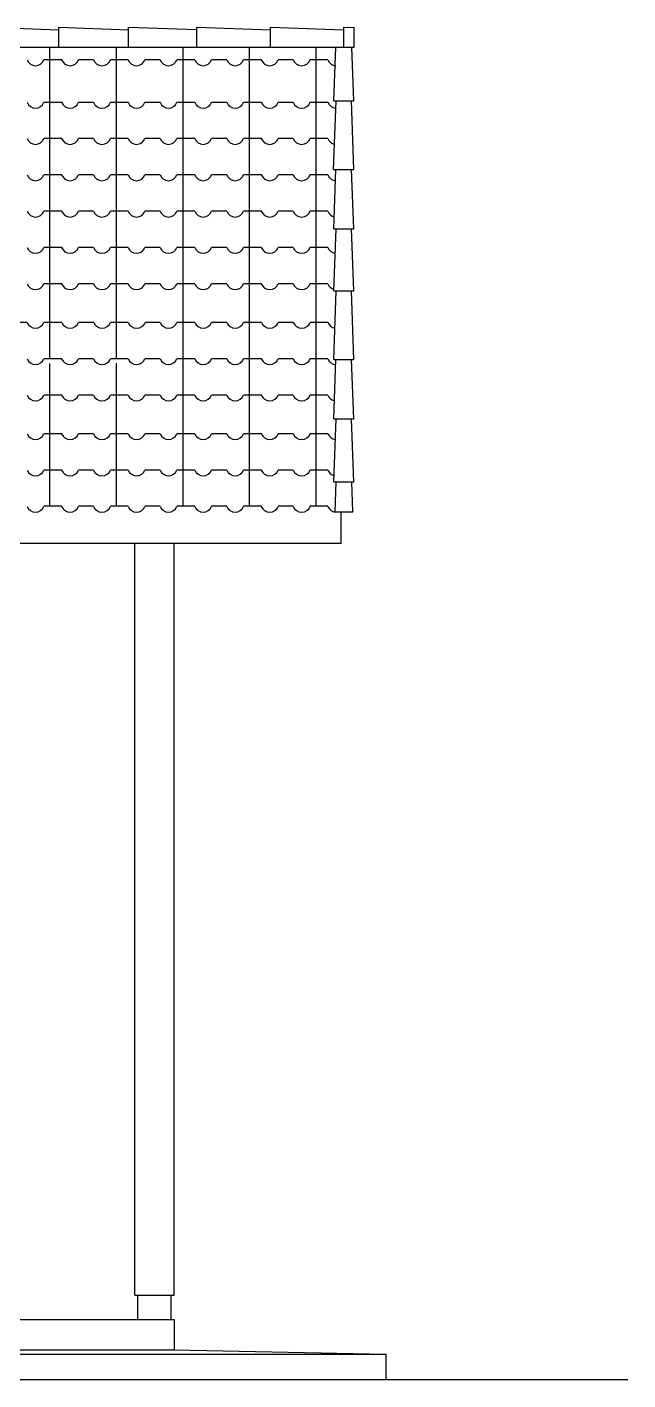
# Model space of a CAD drawing. Extents: x -29 to 75, y 16 to 65.
# Drawn here: x -8.053 to -6.067, y 52.685 to 57.156 of the extents above; entities that cross this region are included whole.
import ezdxf

# ---------------------------------------------------------------- set-up
doc = ezdxf.new("R2010")
doc.units = 0
doc.header["$MEASUREMENT"] = 0
for name, color, linetype in [('CORTETERRA', 244, 'CONTINUOUS'), ('PAREDE', 7, 'CONTINUOUS'), ('TELHADO', 30, 'CONTINUOUS'), ('VISTAP', 244, 'CONTINUOUS')]:
    doc.layers.add(name, color=color, linetype=linetype)

msp = doc.modelspace()

# ---------------------------------------------------------------- linework, layer by layer
at = {"layer": 'CORTETERRA', "color": 3}
msp.add_line((-6.0668, 52.6852), (-18.583, 52.6852), dxfattribs=at)
at = {"layer": 'PAREDE', "color": 244}
for p, q in [((-7.6968, 52.9652), (-7.6968, 55.45)), ((-7.5668, 52.9652), (-7.5668, 55.45)), ((-7.6868, 52.8852), (-7.6868, 52.9652)), ((-7.5768, 52.8852), (-7.5768, 52.9652))]:
    msp.add_line(p, q, dxfattribs=at)
at = {"layer": 'TELHADO', "color": 30, "linetype": 'Continuous'}
for p, q in [((-8.1915, 57.1564), (-7.9482, 57.1476)), ((-7.9482, 57.0901), (-7.9482, 57.1559)), ((-7.9482, 57.1559), (-7.7182, 57.1476)), ((-7.7182, 57.1559), (-7.4918, 57.1478)), ((-7.7182, 57.0901), (-7.7182, 57.1559)), ((-7.4918, 57.0901), (-7.4918, 57.1559)), ((-7.4918, 57.1559), (-7.2488, 57.1472)), ((-7.2489, 57.0901), (-7.2489, 57.1559)), ((-7.2489, 57.1559), (-7.0058, 57.1472)), ((-7.0059, 57.1559), (-6.972, 57.1547)), ((-7.0059, 57.0901), (-7.0059, 57.1559)), ((-6.972, 57.0899), (-6.972, 57.1547)), ((-8.1916, 57.0899), (-6.972, 57.0899)), ((-7.9786, 57.0899), (-7.9786, 56.06)), ((-7.7586, 57.0899), (-7.7586, 56.06)), ((-7.5386, 57.0899), (-7.5386, 56.06)), ((-7.3186, 57.0899), (-7.3186, 56.06)), ((-7.0986, 57.0899), (-7.0986, 56.06)), ((-7.0391, 56.9127), (-7.0327, 57.0899)), ((-6.9732, 56.9127), (-6.9796, 57.0899)), ((-7.9786, 57.0476), (-7.9979, 57.0476)), ((-7.9387, 57.0476), (-7.9786, 57.0476)), ((-7.8332, 57.0476), (-7.8834, 57.0476)), ((-7.7586, 57.0476), (-7.7779, 57.0476)), ((-7.7187, 57.0476), (-7.7586, 57.0476)), ((-7.6132, 57.0476), (-7.6634, 57.0476)), ((-7.5386, 57.0476), (-7.5579, 57.0476)), ((-7.4987, 57.0476), (-7.5386, 57.0476)), ((-7.4987, 57.0476), (-7.5386, 57.0476)), ((-7.3932, 57.0476), (-7.4434, 57.0476)), ((-7.3186, 57.0476), (-7.3379, 57.0476)), ((-7.2787, 57.0476), (-7.3186, 57.0476)), ((-7.2787, 57.0476), (-7.3186, 57.0476)), ((-7.1732, 57.0476), (-7.2234, 57.0476)), ((-7.0986, 57.0476), (-7.1179, 57.0476)), ((-7.0587, 57.0476), (-7.0986, 57.0476)), ((-7.0587, 57.0476), (-7.0986, 57.0476)), ((-7.9786, 56.9076), (-7.9979, 56.9076)), ((-7.9387, 56.9076), (-7.9786, 56.9076)), ((-7.8332, 56.9076), (-7.8834, 56.9076)), ((-7.7586, 56.9076), (-7.7779, 56.9076)), ((-7.7187, 56.9076), (-7.7586, 56.9076)), ((-7.6132, 56.9076), (-7.6634, 56.9076)), ((-7.5386, 56.9076), (-7.5579, 56.9076)), ((-7.4987, 56.9076), (-7.5386, 56.9076)), ((-7.4987, 56.9076), (-7.5386, 56.9076)), ((-7.3932, 56.9076), (-7.4434, 56.9076)), ((-7.3186, 56.9076), (-7.3379, 56.9076)), ((-7.2787, 56.9076), (-7.3186, 56.9076)), ((-7.2787, 56.9076), (-7.3186, 56.9076)), ((-7.1732, 56.9076), (-7.2234, 56.9076)), ((-7.0986, 56.9076), (-7.1179, 56.9076)), ((-7.0587, 56.9076), (-7.0986, 56.9076)), ((-7.0587, 56.9076), (-7.0986, 56.9076)), ((-7.0397, 56.6851), (-7.0315, 56.9127)), ((-7.0391, 56.9127), (-6.9732, 56.9127)), ((-6.9726, 56.6851), (-6.9807, 56.9127)), ((-7.9786, 56.7876), (-7.9979, 56.7876)), ((-7.9387, 56.7876), (-7.9786, 56.7876)), ((-7.8332, 56.7876), (-7.8834, 56.7876)), ((-7.7586, 56.7876), (-7.7779, 56.7876)), ((-7.7187, 56.7876), (-7.7586, 56.7876)), ((-7.6132, 56.7876), (-7.6634, 56.7876)), ((-7.5386, 56.7876), (-7.5579, 56.7876)), ((-7.4987, 56.7876), (-7.5386, 56.7876)), ((-7.4987, 56.7876), (-7.5386, 56.7876)), ((-7.3932, 56.7876), (-7.4434, 56.7876)), ((-7.3186, 56.7876), (-7.3379, 56.7876)), ((-7.2787, 56.7876), (-7.3186, 56.7876)), ((-7.2787, 56.7876), (-7.3186, 56.7876)), ((-7.1732, 56.7876), (-7.2234, 56.7876)), ((-7.0986, 56.7876), (-7.1179, 56.7876)), ((-7.0587, 56.7876), (-7.0986, 56.7876)), ((-7.0587, 56.7876), (-7.0986, 56.7876)), ((-7.9786, 56.6676), (-7.9979, 56.6676)), ((-7.9387, 56.6676), (-7.9786, 56.6676)), ((-7.8332, 56.6676), (-7.8834, 56.6676)), ((-7.7586, 56.6676), (-7.7779, 56.6676)), ((-7.7187, 56.6676), (-7.7586, 56.6676)), ((-7.6132, 56.6676), (-7.6634, 56.6676)), ((-7.5386, 56.6676), (-7.5579, 56.6676)), ((-7.4987, 56.6676), (-7.5386, 56.6676)), ((-7.4987, 56.6676), (-7.5386, 56.6676)), ((-7.3932, 56.6676), (-7.4434, 56.6676)), ((-7.3186, 56.6676), (-7.3379, 56.6676)), ((-7.2787, 56.6676), (-7.3186, 56.6676)), ((-7.2787, 56.6676), (-7.3186, 56.6676)), ((-7.1732, 56.6676), (-7.2234, 56.6676)), ((-7.0986, 56.6676), (-7.1179, 56.6676)), ((-7.0587, 56.6676), (-7.0986, 56.6676)), ((-7.0587, 56.6676), (-7.0986, 56.6676)), ((-7.0397, 56.6851), (-6.9728, 56.6851)), ((-7.0392, 56.4899), (-7.0322, 56.6851)), ((-6.9733, 56.4899), (-6.9803, 56.6851)), ((-7.9786, 56.5476), (-7.9979, 56.5476)), ((-7.9387, 56.5476), (-7.9786, 56.5476)), ((-7.8332, 56.5476), (-7.8834, 56.5476)), ((-7.7586, 56.5476), (-7.7779, 56.5476)), ((-7.7187, 56.5476), (-7.7586, 56.5476)), ((-7.6132, 56.5476), (-7.6634, 56.5476)), ((-7.5386, 56.5476), (-7.5579, 56.5476)), ((-7.4987, 56.5476), (-7.5386, 56.5476)), ((-7.4987, 56.5476), (-7.5386, 56.5476)), ((-7.3932, 56.5476), (-7.4434, 56.5476)), ((-7.3186, 56.5476), (-7.3379, 56.5476)), ((-7.2787, 56.5476), (-7.3186, 56.5476)), ((-7.2787, 56.5476), (-7.3186, 56.5476)), ((-7.1732, 56.5476), (-7.2234, 56.5476)), ((-7.0986, 56.5476), (-7.1179, 56.5476)), ((-7.0587, 56.5476), (-7.0986, 56.5476)), ((-7.0587, 56.5476), (-7.0986, 56.5476)), ((-7.0392, 56.4899), (-6.9733, 56.4899)), ((-7.039, 56.2849), (-7.0316, 56.4899)), ((-6.9731, 56.2849), (-6.9805, 56.4899)), ((-7.9786, 56.4276), (-7.9979, 56.4276)), ((-7.9387, 56.4276), (-7.9786, 56.4276)), ((-7.8332, 56.4276), (-7.8834, 56.4276)), ((-7.7586, 56.4276), (-7.7779, 56.4276)), ((-7.7187, 56.4276), (-7.7586, 56.4276)), ((-7.6132, 56.4276), (-7.6634, 56.4276)), ((-7.5386, 56.4276), (-7.5579, 56.4276)), ((-7.4987, 56.4276), (-7.5386, 56.4276)), ((-7.4987, 56.4276), (-7.5386, 56.4276)), ((-7.3932, 56.4276), (-7.4434, 56.4276)), ((-7.3186, 56.4276), (-7.3379, 56.4276)), ((-7.2787, 56.4276), (-7.3186, 56.4276)), ((-7.2787, 56.4276), (-7.3186, 56.4276)), ((-7.1732, 56.4276), (-7.2234, 56.4276)), ((-7.0986, 56.4276), (-7.1179, 56.4276)), ((-7.0587, 56.4276), (-7.0986, 56.4276)), ((-7.0587, 56.4276), (-7.0986, 56.4276)), ((-7.9786, 56.3076), (-7.9979, 56.3076)), ((-7.9387, 56.3076), (-7.9786, 56.3076)), ((-7.8332, 56.3076), (-7.8834, 56.3076)), ((-7.7586, 56.3076), (-7.7779, 56.3076)), ((-7.7187, 56.3076), (-7.7586, 56.3076)), ((-7.6132, 56.3076), (-7.6634, 56.3076)), ((-7.5386, 56.3076), (-7.5579, 56.3076)), ((-7.4987, 56.3076), (-7.5386, 56.3076)), ((-7.4987, 56.3076), (-7.5386, 56.3076)), ((-7.3932, 56.3076), (-7.4434, 56.3076)), ((-7.3186, 56.3076), (-7.3379, 56.3076)), ((-7.2787, 56.3076), (-7.3186, 56.3076)), ((-7.2787, 56.3076), (-7.3186, 56.3076)), ((-7.1732, 56.3076), (-7.2234, 56.3076)), ((-7.0986, 56.3076), (-7.1179, 56.3076)), ((-7.0587, 56.3076), (-7.0986, 56.3076)), ((-7.0587, 56.3076), (-7.0986, 56.3076)), ((-7.0396, 56.0573), (-7.0314, 56.2849)), ((-7.039, 56.2849), (-6.9731, 56.2849)), ((-6.9725, 56.0573), (-6.9807, 56.2849)), ((-8.053, 56.18), (-8.1032, 56.18)), ((-7.9784, 56.18), (-7.9977, 56.18)), ((-7.9386, 56.18), (-7.9784, 56.18)), ((-7.833, 56.18), (-7.8832, 56.18)), ((-7.7584, 56.18), (-7.7777, 56.18)), ((-7.7186, 56.18), (-7.7584, 56.18)), ((-7.613, 56.18), (-7.6632, 56.18)), ((-7.5384, 56.18), (-7.5577, 56.18)), ((-7.4986, 56.18), (-7.5384, 56.18)), ((-7.4986, 56.18), (-7.5384, 56.18)), ((-7.393, 56.18), (-7.4432, 56.18)), ((-7.3184, 56.18), (-7.3377, 56.18)), ((-7.2786, 56.18), (-7.3184, 56.18)), ((-7.2786, 56.18), (-7.3184, 56.18)), ((-7.173, 56.18), (-7.2232, 56.18)), ((-7.0984, 56.18), (-7.1177, 56.18)), ((-7.0586, 56.18), (-7.0984, 56.18)), ((-7.0586, 56.18), (-7.0984, 56.18)), ((-7.9786, 56.06), (-7.9979, 56.06)), ((-7.9786, 56.06), (-7.9979, 56.06)), ((-7.9786, 56.06), (-7.9979, 56.06)), ((-7.9387, 56.06), (-7.9786, 56.06)), ((-7.9387, 56.06), (-7.9786, 56.06)), ((-7.9387, 56.06), (-7.9786, 56.06)), ((-7.9786, 56.0442), (-7.9786, 55.5724)), ((-7.8332, 56.06), (-7.8834, 56.06)), ((-7.8332, 56.06), (-7.8834, 56.06)), ((-7.8332, 56.06), (-7.8834, 56.06)), ((-7.7586, 56.06), (-7.7779, 56.06)), ((-7.7586, 56.06), (-7.7779, 56.06)), ((-7.7586, 56.06), (-7.7779, 56.06)), ((-7.7586, 56.06), (-7.7779, 56.06)), ((-7.7586, 56.06), (-7.7779, 56.06)), ((-7.7187, 56.06), (-7.7586, 56.06)), ((-7.7187, 56.06), (-7.7586, 56.06)), ((-7.7187, 56.06), (-7.7586, 56.06)), ((-7.7187, 56.06), (-7.7586, 56.06)), ((-7.7187, 56.06), (-7.7586, 56.06)), ((-7.7586, 56.046), (-7.7586, 55.5724)), ((-7.6132, 56.06), (-7.6634, 56.06)), ((-7.6132, 56.06), (-7.6634, 56.06)), ((-7.6132, 56.06), (-7.6634, 56.06)), ((-7.5386, 56.06), (-7.5579, 56.06)), ((-7.5386, 56.06), (-7.5579, 56.06)), ((-7.5386, 56.06), (-7.5386, 55.5724)), ((-7.4987, 56.06), (-7.5386, 56.06)), ((-7.4987, 56.06), (-7.5386, 56.06)), ((-7.3932, 56.06), (-7.4434, 56.06)), ((-7.3932, 56.06), (-7.4434, 56.06)), ((-7.3186, 56.06), (-7.3379, 56.06)), ((-7.3186, 56.06), (-7.3379, 56.06)), ((-7.3186, 56.06), (-7.3186, 55.5724)), ((-7.2787, 56.06), (-7.3186, 56.06)), ((-7.2787, 56.06), (-7.3186, 56.06)), ((-7.1732, 56.06), (-7.2234, 56.06)), ((-7.1732, 56.06), (-7.2234, 56.06)), ((-7.0986, 56.06), (-7.1179, 56.06)), ((-7.0986, 56.06), (-7.1179, 56.06)), ((-7.0986, 56.06), (-7.0986, 55.5724)), ((-7.0587, 56.06), (-7.0986, 56.06)), ((-7.0587, 56.06), (-7.0986, 56.06)), ((-7.0396, 56.0573), (-6.9727, 56.0573)), ((-7.0391, 55.8621), (-7.0321, 56.0573)), ((-7.032, 56.0573), (-7.032, 56.0574)), ((-6.9732, 55.8621), (-6.9802, 56.0573)), ((-7.9786, 55.94), (-7.9979, 55.94)), ((-7.9387, 55.94), (-7.9786, 55.94)), ((-7.8332, 55.94), (-7.8834, 55.94)), ((-7.7586, 55.94), (-7.7779, 55.94)), ((-7.7187, 55.94), (-7.7586, 55.94)), ((-7.6132, 55.94), (-7.6634, 55.94)), ((-7.5386, 55.94), (-7.5579, 55.94)), ((-7.4987, 55.94), (-7.5386, 55.94)), ((-7.3932, 55.94), (-7.4434, 55.94)), ((-7.3186, 55.94), (-7.3379, 55.94)), ((-7.2787, 55.94), (-7.3186, 55.94)), ((-7.1732, 55.94), (-7.2234, 55.94)), ((-7.0986, 55.94), (-7.1179, 55.94)), ((-7.0587, 55.94), (-7.0986, 55.94)), ((-7.0391, 55.8621), (-6.9732, 55.8621)), ((-7.039, 55.6529), (-7.0315, 55.8621)), ((-6.9732, 55.6529), (-6.9807, 55.8621)), ((-7.9786, 55.8124), (-7.9979, 55.8124)), ((-7.9786, 55.8124), (-7.9979, 55.8124)), ((-7.9387, 55.8124), (-7.9786, 55.8124)), ((-7.9387, 55.8124), (-7.9786, 55.8124)), ((-7.8332, 55.8124), (-7.8834, 55.8124)), ((-7.8332, 55.8124), (-7.8834, 55.8124)), ((-7.7586, 55.8124), (-7.7779, 55.8124)), ((-7.7586, 55.8124), (-7.7779, 55.8124)), ((-7.7187, 55.8124), (-7.7586, 55.8124)), ((-7.7187, 55.8124), (-7.7586, 55.8124)), ((-7.6132, 55.8124), (-7.6634, 55.8124)), ((-7.6132, 55.8124), (-7.6634, 55.8124)), ((-7.5386, 55.8124), (-7.5579, 55.8124)), ((-7.5386, 55.8124), (-7.5579, 55.8124)), ((-7.4987, 55.8124), (-7.5386, 55.8124)), ((-7.4987, 55.8124), (-7.5386, 55.8124)), ((-7.3932, 55.8124), (-7.4434, 55.8124)), ((-7.3932, 55.8124), (-7.4434, 55.8124)), ((-7.3186, 55.8124), (-7.3379, 55.8124)), ((-7.3186, 55.8124), (-7.3379, 55.8124)), ((-7.3186, 55.8124), (-7.3379, 55.8124)), ((-7.3186, 55.8124), (-7.3379, 55.8124)), ((-7.2787, 55.8124), (-7.3186, 55.8124)), ((-7.2787, 55.8124), (-7.3186, 55.8124)), ((-7.1732, 55.8124), (-7.2234, 55.8124)), ((-7.1732, 55.8124), (-7.2234, 55.8124)), ((-7.0986, 55.8124), (-7.1179, 55.8124)), ((-7.0986, 55.8124), (-7.1179, 55.8124)), ((-7.0986, 55.8124), (-7.1179, 55.8124)), ((-7.0986, 55.8124), (-7.1179, 55.8124)), ((-7.0587, 55.8124), (-7.0986, 55.8124)), ((-7.0587, 55.8124), (-7.0986, 55.8124)), ((-7.9786, 55.6924), (-7.9979, 55.6924)), ((-7.9387, 55.6924), (-7.9786, 55.6924)), ((-7.8332, 55.6924), (-7.8834, 55.6924)), ((-7.7586, 55.6924), (-7.7779, 55.6924)), ((-7.7187, 55.6924), (-7.7586, 55.6924)), ((-7.6132, 55.6924), (-7.6634, 55.6924)), ((-7.5386, 55.6924), (-7.5579, 55.6924)), ((-7.4987, 55.6924), (-7.5386, 55.6924)), ((-7.3932, 55.6924), (-7.4434, 55.6924)), ((-7.3186, 55.6924), (-7.3379, 55.6924)), ((-7.3186, 55.6924), (-7.3379, 55.6924)), ((-7.2787, 55.6924), (-7.3186, 55.6924)), ((-7.1732, 55.6924), (-7.2234, 55.6924)), ((-7.0986, 55.6924), (-7.1179, 55.6924)), ((-7.0986, 55.6924), (-7.1179, 55.6924)), ((-7.0587, 55.6924), (-7.0986, 55.6924)), ((-7.0386, 55.6529), (-6.9727, 55.6529)), ((-7.0348, 55.5542), (-7.0312, 55.6529)), ((-6.9766, 55.5542), (-6.9801, 55.6529)), ((-7.9786, 55.5724), (-7.9979, 55.5724)), ((-7.9387, 55.5724), (-7.9786, 55.5724)), ((-7.8332, 55.5724), (-7.8834, 55.5724)), ((-7.7586, 55.5724), (-7.7779, 55.5724)), ((-7.7187, 55.5724), (-7.7586, 55.5724)), ((-7.6132, 55.5724), (-7.6634, 55.5724)), ((-7.5386, 55.5724), (-7.5579, 55.5724)), ((-7.4987, 55.5724), (-7.5386, 55.5724)), ((-7.3932, 55.5724), (-7.4434, 55.5724)), ((-7.3186, 55.5724), (-7.3379, 55.5724)), ((-7.3186, 55.5724), (-7.3379, 55.5724)), ((-7.2787, 55.5724), (-7.3186, 55.5724)), ((-7.1732, 55.5724), (-7.2234, 55.5724)), ((-7.0986, 55.5724), (-7.1179, 55.5724)), ((-7.0986, 55.5724), (-7.1179, 55.5724)), ((-7.0587, 55.5724), (-7.0986, 55.5724)), ((-7.0386, 55.5542), (-6.9766, 55.5542)), ((-7.0145, 55.45), (-7.0145, 55.5542)), ((-7.0145, 55.45), (-8.2351, 55.45))]:
    msp.add_line(p, q, dxfattribs=at)
for centre, end in [((-8.0255, 57.0583), 338.9483), ((-7.9111, 57.0583), 338.9483), ((-7.8055, 57.0583), 338.9483), ((-7.6911, 57.0583), 338.9483), ((-7.5855, 57.0583), 338.9483), ((-7.4711, 57.0583), 338.9483), ((-7.3655, 57.0583), 338.9483), ((-7.2511, 57.0583), 338.9483), ((-7.1455, 57.0583), 338.9483), ((-7.0311, 57.0583), 267.3987), ((-8.0255, 56.9183), 338.9483), ((-7.9111, 56.9183), 338.9483), ((-7.8055, 56.9183), 338.9483), ((-7.6911, 56.9183), 338.9483), ((-7.5855, 56.9183), 338.9483), ((-7.4711, 56.9183), 338.9483), ((-7.3655, 56.9183), 338.9483), ((-7.2511, 56.9183), 338.9483), ((-7.1455, 56.9183), 338.9483), ((-7.0311, 56.9183), 267.3987), ((-8.0255, 56.7983), 338.9483), ((-7.9111, 56.7983), 338.9483), ((-7.8055, 56.7983), 338.9483), ((-7.6911, 56.7983), 338.9483), ((-7.5855, 56.7983), 338.9483), ((-7.4711, 56.7983), 338.9483), ((-7.3655, 56.7983), 338.9483), ((-7.2511, 56.7983), 338.9483), ((-7.1455, 56.7983), 338.9483), ((-7.0311, 56.7983), 259.027), ((-8.0255, 56.6783), 338.9483), ((-7.9111, 56.6783), 338.9483), ((-7.8055, 56.6783), 338.9483), ((-7.6911, 56.6783), 338.9483), ((-7.5855, 56.6783), 338.9483), ((-7.4711, 56.6783), 338.9483), ((-7.3655, 56.6783), 338.9483), ((-7.2511, 56.6783), 338.9483), ((-7.1455, 56.6783), 338.9483), ((-7.0311, 56.6783), 265.2595), ((-8.0255, 56.5583), 338.9483), ((-7.9111, 56.5583), 338.9483), ((-7.8055, 56.5583), 338.9483), ((-7.6911, 56.5583), 338.9483), ((-7.5855, 56.5583), 338.9483), ((-7.4711, 56.5583), 338.9483), ((-7.3655, 56.5583), 338.9483), ((-7.2511, 56.5583), 338.9483), ((-7.1455, 56.5583), 338.9483), ((-7.0311, 56.5583), 256.8556), ((-8.0255, 56.4383), 338.9483), ((-7.9111, 56.4383), 338.9483), ((-7.8055, 56.4383), 338.9483), ((-7.6911, 56.4383), 338.9483), ((-7.5855, 56.4383), 338.9483), ((-7.4711, 56.4383), 338.9483), ((-7.3655, 56.4383), 338.9483), ((-7.2511, 56.4383), 338.9483), ((-7.1455, 56.4383), 338.9483), ((-7.0311, 56.4383), 263.3119), ((-8.0255, 56.3183), 338.9483), ((-7.9111, 56.3183), 338.9483), ((-7.8055, 56.3183), 338.9483), ((-7.6911, 56.3183), 338.9483), ((-7.5855, 56.3183), 338.9483), ((-7.4711, 56.3183), 338.9483), ((-7.3655, 56.3183), 338.9483), ((-7.2511, 56.3183), 338.9483), ((-7.1455, 56.3183), 338.9483), ((-7.0311, 56.3183), 254.868), ((-8.0253, 56.1907), 338.9483), ((-7.9109, 56.1907), 338.9483), ((-7.8053, 56.1907), 338.9483), ((-7.6909, 56.1907), 338.9483), ((-7.5853, 56.1907), 338.9483), ((-7.4709, 56.1907), 338.9483), ((-7.3653, 56.1907), 338.9483), ((-7.2509, 56.1907), 338.9483), ((-7.1453, 56.1907), 338.9483), ((-7.0309, 56.1907), 260.2491), ((-8.0255, 56.0707), 338.9483), ((-8.0255, 56.0707), 338.9483), ((-8.0255, 56.0707), 338.9483), ((-7.9111, 56.0707), 338.9483), ((-7.9111, 56.0707), 338.9483), ((-7.9111, 56.0707), 338.9483), ((-7.8055, 56.0707), 338.9483), ((-7.8055, 56.0707), 338.9483), ((-7.8055, 56.0707), 338.9483), ((-7.8055, 56.0707), 338.9483), ((-7.8055, 56.0707), 338.9483), ((-7.6911, 56.0707), 338.9483), ((-7.6911, 56.0707), 338.9483), ((-7.6911, 56.0707), 338.9483), ((-7.5855, 56.0707), 338.9483), ((-7.5855, 56.0707), 338.9483), ((-7.5855, 56.0707), 338.9483), ((-7.4711, 56.0707), 338.9483), ((-7.4711, 56.0707), 338.9483), ((-7.3655, 56.0707), 338.9483), ((-7.3655, 56.0707), 338.9483), ((-7.2511, 56.0707), 338.9483), ((-7.2511, 56.0707), 338.9483), ((-7.1455, 56.0707), 338.9483), ((-7.1455, 56.0707), 338.9483), ((-7.0311, 56.0707), 266.8473), ((-7.0311, 56.0707), 266.8473), ((-8.0255, 55.9507), 338.9483), ((-7.9111, 55.9507), 338.9483), ((-7.8055, 55.9507), 338.9483), ((-7.6911, 55.9507), 338.9483), ((-7.5855, 55.9507), 338.9483), ((-7.4711, 55.9507), 338.9483), ((-7.3655, 55.9507), 338.9483), ((-7.2511, 55.9507), 338.9483), ((-7.1455, 55.9507), 338.9483), ((-7.0311, 55.9507), 258.4684), ((-8.0255, 55.823), 338.9483), ((-8.0255, 55.823), 338.9483), ((-7.9111, 55.823), 338.9483), ((-7.9111, 55.823), 338.9483), ((-7.8055, 55.823), 338.9483), ((-7.8055, 55.823), 338.9483), ((-7.6911, 55.823), 338.9483), ((-7.6911, 55.823), 338.9483), ((-7.5855, 55.823), 338.9483), ((-7.5855, 55.823), 338.9483), ((-7.4711, 55.823), 338.9483), ((-7.4711, 55.823), 338.9483), ((-7.3655, 55.823), 338.9483), ((-7.3655, 55.823), 338.9483), ((-7.2511, 55.823), 338.9483), ((-7.2511, 55.823), 338.9483), ((-7.1455, 55.823), 338.9483), ((-7.1455, 55.823), 338.9483), ((-7.0311, 55.823), 264.3726), ((-7.0311, 55.823), 264.3726), ((-8.0255, 55.703), 338.9483), ((-7.9111, 55.703), 338.9483), ((-7.8055, 55.703), 338.9483), ((-7.6911, 55.703), 338.9483), ((-7.5855, 55.703), 338.9483), ((-7.4711, 55.703), 338.9483), ((-7.3655, 55.703), 338.9483), ((-7.2511, 55.703), 338.9483), ((-7.1455, 55.703), 338.9483), ((-7.0311, 55.703), 255.9518), ((-8.0255, 55.583), 338.9483), ((-7.9111, 55.583), 338.9483), ((-7.8055, 55.583), 338.9483), ((-7.6911, 55.583), 338.9483), ((-7.5855, 55.583), 338.9483), ((-7.4711, 55.583), 338.9483), ((-7.3655, 55.583), 338.9483), ((-7.2511, 55.583), 338.9483), ((-7.1455, 55.583), 338.9483), ((-7.0311, 55.583), 262.7836)]:
    msp.add_arc(centre, 0.0297, 201.0517, end, dxfattribs=at)
at = {"layer": 'VISTAP', "linetype": 'Continuous'}
for p, q in [((-7.6968, 52.9652), (-7.5668, 52.9652)), ((-8.7668, 52.8852), (-7.5668, 52.8852)), ((-7.5668, 52.8852), (-7.5668, 52.7852)), ((-8.7668, 52.7852), (-7.5668, 52.7852)), ((-8.0818, 52.7702), (-6.8668, 52.7702)), ((-7.5668, 52.7852), (-6.8668, 52.7702)), ((-6.8668, 52.7702), (-6.8668, 52.6852))]:
    msp.add_line(p, q, dxfattribs=at)

doc.saveas('drawing.dxf')
